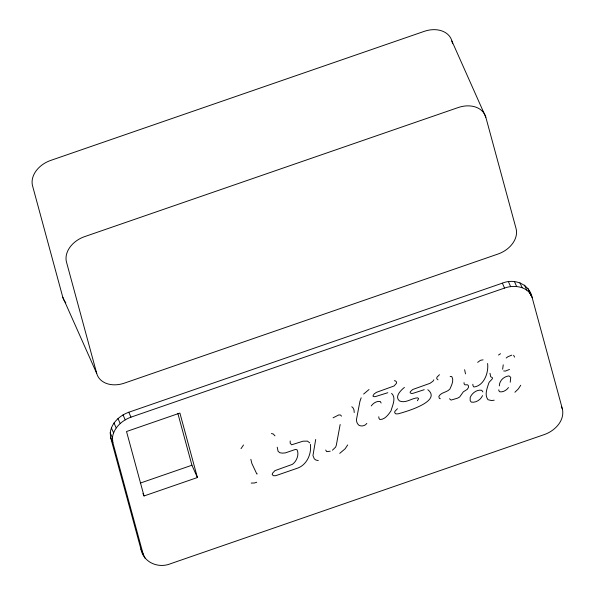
<?xml version="1.0" encoding="UTF-8"?>
<svg xmlns="http://www.w3.org/2000/svg" width="595" height="595" viewBox="0 0 595 595"><rect width="100%" height="100%" fill="white"/><g stroke="black" fill="none" stroke-linecap="round" stroke-linejoin="round"><path stroke-width="0.89" d="M354.226 412.536L353.98 409.791L352.828 407.53L351.771 406.779M498.826 389.807L498.841 390.766L499.785 391.785C503.132 392.365 506.583 390.201 508.494 387.546M502.641 369.22L503.244 364.832M510.227 382.235L510.741 377.342L508.978 375.891C503.846 376.479 499.398 380.54 499.317 385.91M290.189 440.962L290.174 443.215L291.632 444.807L303.004 441.193L307.429 441.118L309.772 442.881M315.7 439.467L312.955 455.539L314.272 458.842L315.99 460.084L318.288 460.567M340.162 424.48L336.331 445.12L335.647 447.098L332.412 450.207M110.224 432.907C111.354 422.926 119.766 415.526 128.78 412.246L502.359 283.153C514.578 278.058 529.624 284.157 532.198 297.745L562.424 409.077C564.9 420.866 554.666 430.966 544.328 434.566L170.75 563.651C158.53 568.746 143.484 562.647 140.911 549.059L110.685 437.727L110.224 432.907L112.418 437.823L112.871 442.643L143.105 553.975M112.418 437.823C113.548 427.85 121.96 420.442 130.967 417.162L504.545 288.069C514.355 284.462 528.62 286.47 532.198 297.745M361.172 397.802L359.908 401.454L356.531 419.192C356.293 421.558 357.223 424.101 359.239 425.447C361.834 426.578 365.218 425.804 366.832 423.402M482.538 395.601C480.745 399.758 475.836 402.971 471.292 402.116L470.184 400.666L470.154 397.624C471.738 393.236 477.056 389.197 481.794 390.327L482.857 391.919M433.852 379.818L432.944 381.254L429.962 383.344L412.744 389.487L410.364 391.659L410.104 392.715L411.219 393.421L412.796 393.392L424.205 389.703M520.744 385.255L518.29 388.989L514.913 392.246M347.681 444.926L345.167 448.749L339.723 453.375M241.012 448.667L243.519 444.978M257.293 473.843L256.832 474.007L251.908 463.565L250.837 459.31M371.243 405.924C373.184 403.127 376.724 400.911 380.212 401.439L381.15 403.038M417.393 400.762L418.649 398.628L417.683 397.839C411.599 398.077 405.656 403.76 399.438 400.911C394.329 396.634 400.866 390.261 404.407 387.427M477.673 362.362L480.455 360.31L483.095 359.841M363.627 394.061L369.034 389.502M397.445 408.713L394.872 411.405L394.656 412.759L395.928 413.897L398.04 413.837C401.603 412.885 443.074 401.93 427.85 389.725M506.204 358.026L507.832 356.747L511.812 355.126M439.482 374.694L436.916 377.252L436.708 378.643L437.994 379.833M333.059 417.831L338.823 414.901L340.571 415.035L341.5 416.165M498.498 355.037L500.514 353.698M509.498 369.421L505.445 371.072L503.653 370.938M140.308 483.073L191.925 465.238L197.399 477.532L144.027 495.97L142.934 493.515M330.21 451.218L326.64 451.62L325.703 450.013M256.735 482.262L254.429 482.991L251.194 483.088M494.214 400.204L491.544 400.547L487.982 399.721C484.256 394.797 487.141 388.349 488.755 383.173C489.179 380.755 495.59 378.137 490.689 376.754L489.99 373.266M387.791 392.715L375.624 396.538L374.002 396.709L372.901 396.062L374.121 393.935L376.486 392.321L394.069 385.984L396.404 383.351L396.59 382.027L395.4 380.867L394.366 380.718M450.132 376.375L451.836 376.657C454.193 380.279 451.501 385.419 449.946 388.937C447.053 392.581 441.014 392.127 438.82 396.456L439.363 398.434L440.322 398.717M271.417 433.539L273.254 433.986L274.979 435.875M391.599 393.362C396.463 397.884 392.447 405.47 391.027 410.773C388.535 414.551 384.801 419.728 379.818 419.527L378.918 418.203L378.777 416.775M513.611 355.297L514.608 357.119M449.485 398.762L451.055 400.085L457.555 398.159L459.66 396.984L463.282 391.874L467.201 389.368L468.362 387.65L468.533 385.954L467.633 384.816L464.963 384.809L464.122 383.879L464.033 382.622M140.911 549.059L145.121 558.259M451.895 41.025L485.825 117.23L516.058 228.562A24.269 18.118 -24 0 1 497.956 254.05L124.377 383.135A24.269 18.118 -24 0 1 96.732 373.459L62.802 297.255L32.576 185.923A24.269 18.118 -24 0 1 50.672 160.434L424.25 31.349A24.269 18.118 -24 0 1 451.895 41.025L452.624 43.695M527.988 288.545L530.182 293.461M524.552 285.094L526.746 290.018M519.933 282.714L522.12 287.63M514.437 281.554L516.624 286.47M508.442 281.703L510.629 286.626M561.33 406.623L562.424 409.077M502.359 283.153L504.545 288.069M128.78 412.246L130.967 417.162M123.024 414.886L125.21 419.802M117.981 418.553L120.175 423.469M114.009 422.978L116.196 427.894M111.362 427.879L113.548 432.796M110.685 437.727L112.871 442.643M530.004 292.829L530.733 295.499M464.621 369.703L465.506 373.891M197.399 477.532L179.898 413.071L126.527 431.516L144.027 495.97M177.831 413.317L191.925 465.238M96.732 373.459L66.506 262.127A24.269 18.118 -24 0 1 84.602 236.639L458.18 107.554A24.269 18.118 -24 0 1 485.825 117.23M310.389 444.383C311.661 453.673 307.102 464.479 297.916 468.027L275.835 475.658L273.655 475.777L272.235 474.721L272.443 473.33L274.935 470.638L292.331 464.375C296.615 461.579 299.471 454.23 296.987 449.664L295.224 449.5L285.444 452.877L282.67 453.13L279.947 452.788L278.103 451.367L277.211 447.18M487.588 363.5C488.815 372.559 484.018 385.902 473.873 386.995L472.973 385.701L472.839 384.273M65.814 302.788A24.269 18.118 -24 0 1 62.802 297.255"/></g></svg>
